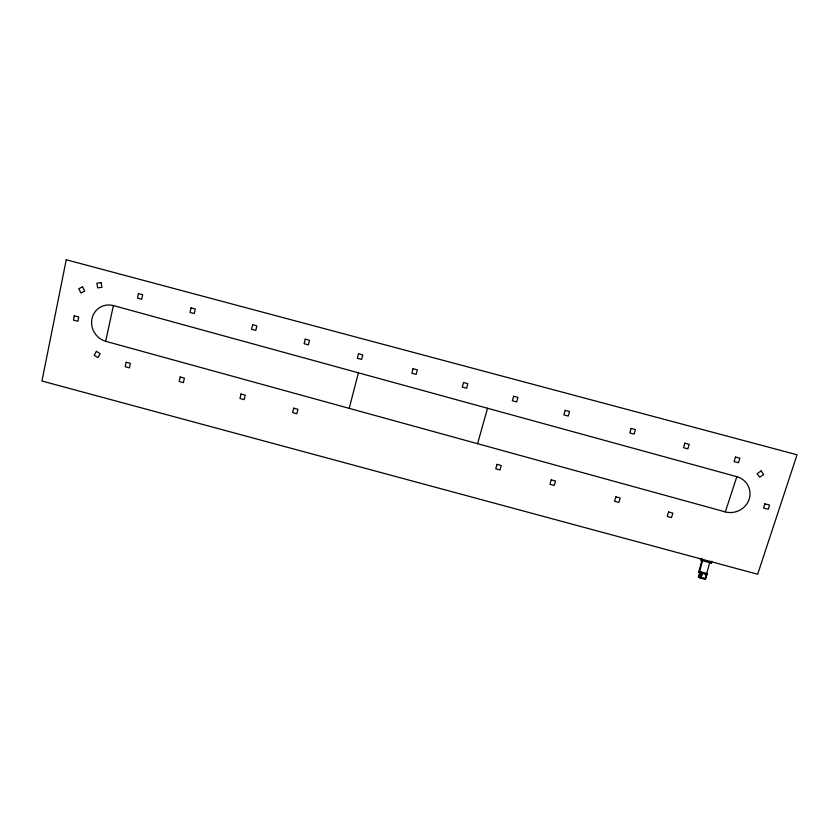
<?xml version="1.0" encoding="UTF-8"?>
<svg xmlns="http://www.w3.org/2000/svg" width="839" height="839" viewBox="0 0 839 839"><rect width="100%" height="100%" fill="white"/><g stroke="black" fill="none" stroke-linecap="round" stroke-linejoin="round"><path stroke-width="1.26" d="M105.672 341.305L113.401 305.574L736.852 476.678A19.203 18.227 -17.4 0 1 749.133 499.257A19.203 18.227 -17.4 0 1 725.305 511.905L105.672 341.305A18.825 17.808 56.3 0 1 92.007 318.621A18.825 17.808 56.3 0 1 113.401 305.574M349.202 408.352L358.421 372.82M701.824 558.522L701.31 560.41L700.292 559.319M699.485 572.062L702.568 560.704L702.044 559.875L698.772 571.915L700.324 573.257L698.971 571.202M698.604 576.592L698.95 577.568L705.169 579.246L709.679 562.623M701.142 560.316L711.273 563.095L711.787 561.218M698.426 576.687L699.841 572.051M477.548 443.695L487.553 408.257M699.443 573.016L699.653 572.345L701.792 572.922L700.198 577.903L701.75 572.177L702.379 573.215M698.95 577.568L700.544 572.586M700.743 577.746L702.222 572.932L706.973 574.264L705.442 579.015L700.701 577.683L702.264 572.995L706.973 574.264M700.911 577.735L702.432 572.985M705.19 578.9L706.648 574.348M705.4 578.952L706.931 574.201M725.305 511.905L736.852 476.678M699.611 571.6L706.721 573.519M698.814 571.779L699.695 572.02M698.772 571.915L701.792 572.922M702.369 573.194L706.858 574.411M700.764 577.473L705.263 578.711M711.273 563.095L710.549 562.172M706.008 573.331L706.658 574.369M704.676 578.228L705.442 579.015M700.502 576.75L700.995 577.557M74.168 315.936L73.528 320.246L78.048 321.201L78.688 316.89L74.168 315.936M66.25 259.754L41.95 381.021L757.659 574.243L797.05 454.79L66.25 259.754M138.425 293.535L137.449 298.118L141.697 299.25L142.672 294.667L138.425 293.535M126.165 362.249L125.21 366.727L129.405 367.849L130.36 363.371L126.165 362.249M191.04 307.861L190.023 312.433L194.27 313.566L195.298 309.004L191.04 307.861M180.186 377.015L179.189 381.483L183.395 382.615L184.402 378.148L180.186 377.015M252.612 324.735L251.553 329.297L255.811 330.44L256.881 325.878L252.612 324.735M241.024 394.026L239.975 398.483L244.191 399.626L245.24 395.159L241.024 394.026M305.239 339.155L304.127 343.717L308.406 344.86L309.518 340.298L305.239 339.155M293.692 408.153L292.601 412.61L296.828 413.753L297.918 409.296L293.692 408.153M358.473 353.743L357.33 358.295L361.609 359.438L362.763 354.887L358.473 353.743M413.05 368.699L411.865 373.24L416.165 374.393L417.35 369.842L413.05 368.699M463.527 382.521L462.289 387.062L466.599 388.216L467.837 383.675L463.527 382.521M513.636 396.249L512.367 400.79L516.677 401.944L517.957 397.403L513.636 396.249M496.982 464.376L495.744 468.823L500.013 469.966L501.261 465.53L496.982 464.376M565.203 410.386L563.892 414.917L568.213 416.071L569.534 411.54L565.203 410.386M551.223 479.845L549.933 484.281L554.212 485.435L555.502 480.999L551.223 479.845M631.106 428.446L629.753 432.966L634.095 434.13L635.459 429.599L631.106 428.446M615.889 496.845L614.557 501.271L618.846 502.425L620.189 497.999L615.889 496.845M764.895 503.861L763.595 508.067L768.251 509.231L769.552 505.026L764.895 503.861M684.865 443.17L683.46 447.69L687.812 448.855L689.218 444.334L684.865 443.17M668.557 512L667.183 516.415L671.483 517.579L672.857 513.153L668.557 512M735.53 457.056L734.094 461.565L738.456 462.74L739.904 458.22L735.53 457.056M96.401 351.352L94.199 355.285L97.953 357.592L100.156 353.659L96.401 351.352M761.109 470.931L757.082 473.71L759.662 477.234L763.689 474.475L761.109 470.931M82.463 286.791L78.73 288.794L81.016 293.01L84.76 291.007L82.463 286.791M101.152 282.649L96.884 283.152L97.639 287.861L101.907 287.358L101.152 282.649"/></g></svg>
